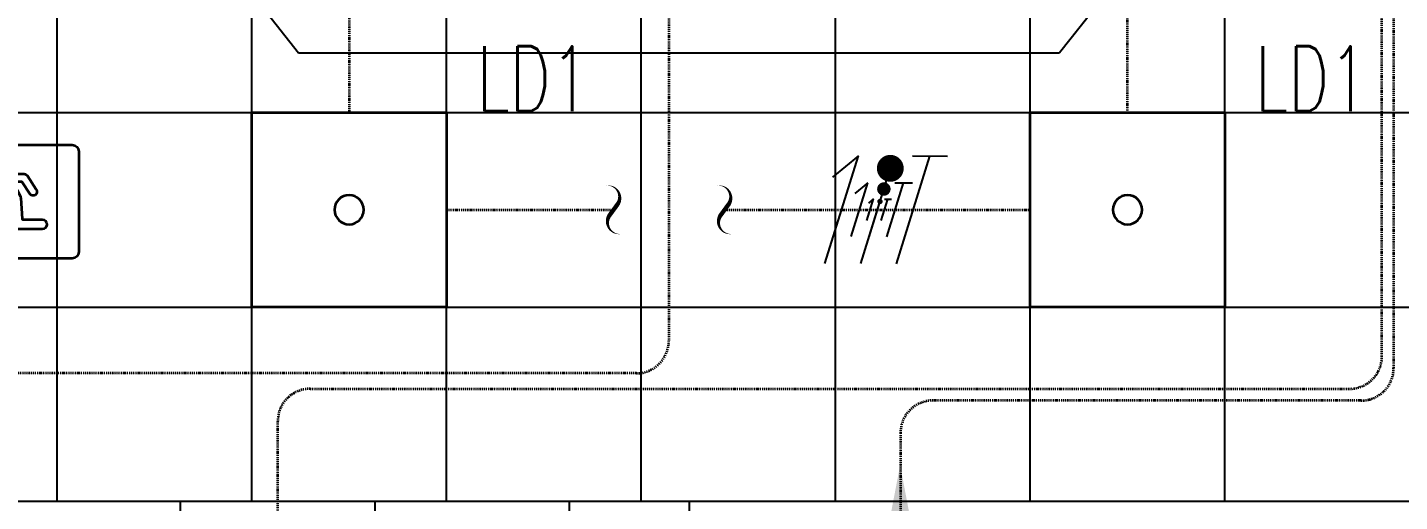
# Model space of a CAD drawing. Extents: x -12260 to 57327, y -29287 to 19916.
# Drawn here: x 3344 to 7575, y -2710 to -1248 of the extents above; entities that cross this region are included whole.
import ezdxf
from ezdxf.enums import TextEntityAlignment as Align

# ---------------------------------------------------------------- set-up
doc = ezdxf.new("R2010")
doc.units = 0
doc.header["$LTSCALE"] = 0.25
doc.linetypes.add('DASHDOT', pattern=[25.4, 12.7, -6.35, 0, -6.35])
doc.layers.add('01-First Floor$0$FALSE CEILING', color=251, linetype='Continuous')
doc.layers.add('E-LIGHTING CONDUIT', color=6, linetype='Continuous')
for name, color, linetype, lineweight in [('01-First Floor$0$LOADING', 253, 'Continuous', 5), ('01-First Floor$0$Walls', 251, 'Continuous', 5), ('E-LITE-CIRC-NUMB', 6, 'Continuous', 25), ('E-LITE-CLNG', 150, 'Continuous', 35), ('E-LITE-CLNG-CNDT', 6, 'DASHDOT', 35), ('E-LITE-CLNG-CNDT @ 100', 6, 'DASHDOT', 35), ('E-LITE-CTRL', 6, 'Continuous', 25), ('E-LITE-EXIT-CLNG @ 100', 3, 'Continuous', 35), ('E-LITE-EXIT-CTRL', 6, 'Continuous', 25), ('E-LITE-EXIT-IDEN', 6, 'Continuous', 25), ('E-LITE-IDEN', 6, 'Continuous', 25), ('E-POWR-WIRE', 6, 'Continuous', 25), ('E-POWR-WIRE @ 100', 6, 'Continuous', 25), ('E-POWR-WIRE @ 20', 6, 'Continuous', 25), ('E-POWR-WIRE @ 50', 6, 'Continuous', 25)]:
    doc.layers.add(name, color=color, linetype=linetype, lineweight=lineweight)
doc.styles.add('DC_SIMPLEX', font='SIMPLEX.shx', dxfattribs={"width": 0.7})

# ---------------------------------------------------------------- blocks, each defined once
blk = doc.blocks.new('01-First Floor')
at = {"layer": '01-First Floor$0$FALSE CEILING', "linetype": 'Continuous'}
for p, q in [((4636, -2710), (4636, 2686.9)), ((5236, -2710), (5236, 2686.9)), ((5836, -2710), (5836, 2686.9)), ((6436, -2710), (6436, 2686.9)), ((7036, -2710), (7036, 2686.9)), ((3436, -2710), (3436, 1086.9)), ((4036, -2710), (4036, 1086.9)), ((1636, -1510), (8296.4, -1510)), ((1636, -2110), (8296.4, -2110)), ((3815.9, -12827.2), (3815.9, -2710)), ((4415.9, -12827.2), (4415.9, -2710)), ((5015.9, -12827.2), (5015.9, -2710))]:
    blk.add_line(p, q, dxfattribs=at)
at = {"layer": '01-First Floor$0$FALSE CEILING'}
for p, q in [((3548.4, -524.2, -0.1), (4180.2, -1326.1, -0.1)), ((7158.4, -524.2, -0.1), (6526.6, -1326.1, -0.1)), ((4180.2, -1326.1, -0.1), (6526.6, -1326.1, -0.1))]:
    blk.add_line(p, q, dxfattribs=at)
blk.add_lwpolyline([(1636, 1086.9), (4398.4, 1086.9), (4398.4, 2686.9), (8296.4, 2686.9), (8296.4, 260), (8296.4, -2710), (1636, -2710), (1636, 1086.9)], dxfattribs=at)
blk.add_lwpolyline([(5386, -2710), (-1584, -2710), (-1584.1, -12827.2), (5385.9, -12827.2)], close=True, dxfattribs=at)
at = {"layer": '01-First Floor$0$LOADING'}
for p, q in [((3548.4, -524.2, -0.1), (4180.2, -1326.1, -0.1)), ((7158.4, -524.2, -0.1), (6526.6, -1326.1, -0.1)), ((4180.2, -1326.1, -0.1), (6526.6, -1326.1, -0.1))]:
    blk.add_line(p, q, dxfattribs=at)
at = {"layer": '01-First Floor$0$Walls'}
for p, q in [((5386, -6060), (5386, -2710)), ((5386, -2710), (14376, -2710))]:
    blk.add_line(p, q, dxfattribs=at)
blk = doc.blocks.new('*U26')
at = {"color": 9}
for p, q in [((-0.603, -0.975), (-2.447, -0.975)), ((-0.603, -1.375), (-0.603, -0.975)), ((-2.447, -1.375), (-0.603, -1.375)), ((-0.603, -2.121), (-2.447, -2.121)), ((-2.447, -2.521), (-0.603, -2.521)), ((-0.603, -2.521), (-0.603, -2.121))]:
    blk.add_line(p, q, dxfattribs=at)
blk.add_lwpolyline([(3.8, -3.5), (-3.8, -3.5, -0.414214), (-4, -3.3), (-4, -0.2, -0.414214), (-3.8, 0), (3.8, 0, -0.414214), (4, -0.2), (4, -3.3, -0.414214)], format="xyb", close=True)
for points in [[(-2.447, -0.975), (-2.447, -0.738), (-3.021, -1.175), (-2.447, -1.612), (-2.447, -1.375)], [(-2.447, -2.121), (-2.447, -1.884), (-3.021, -2.321), (-2.447, -2.758), (-2.447, -2.521)]]:
    blk.add_lwpolyline(points, dxfattribs=at)
blk.add_lwpolyline([(2.489, -1.509), (2.259, -1.15, 0.255575), (2.236, -1.137), (2.012, -1.137, 0.558794), (1.989, -1.176), (2.2, -1.596, -0.100171), (2.213, -1.642), (2.257, -2.278, 0.394397), (2.283, -2.303), (2.874, -2.303, -1), (2.874, -2.598), (2.108, -2.598, -0.394397), (1.975, -2.473), (1.936, -1.897, 0.766279), (1.885, -1.887), (1.278, -3.118, -1), (1.014, -2.988), (1.63, -1.738, 0.235619), (1.63, -1.714), (1.437, -1.332, 0.5506), (1.392, -1.327), (1.206, -1.567, -0.231482), (1.111, -1.613), (0.667, -1.613, -1), (0.667, -1.372), (1.039, -1.372, 0.231482), (1.06, -1.362), (1.345, -0.996, -0.231482), (1.547, -0.897), (2.316, -0.897, -0.255575), (2.418, -0.952), (2.691, -1.379, -1)], format="xyb", close=True, dxfattribs=at)
blk.add_circle((1.481, -0.557), 0.257, dxfattribs=at)
at = {"layer": 'E-LITE-EXIT-CTRL', "style": 'DC_SIMPLEX', "width": 0.7, "flags": 8}
blk.add_attdef('CONTROL', (4.5, -6), '', height=2, rotation=360, dxfattribs=at)
at = {"layer": 'E-LITE-EXIT-IDEN', "style": 'DC_SIMPLEX', "width": 0.7, "flags": 8}
blk.add_attdef('TYPE', (4.5, 0.5), '', height=2, rotation=360, dxfattribs=at)
blk = doc.blocks.new('CD-CUT')
at = {"linetype": 'Continuous'}
blk.add_lwpolyline([(-30.4, 100, 0, 1.75, 0), (-13.9, 97.3, 1.75, 17.5, -0.545095), (15.4, 21.1, 17.5, 17.5, 0), (-15.4, -21.1, 17.5, 1.75, 0.545095), (13.9, -97.3, 1.75, 0, 0), (30.4, -100, 0, 0, 0)], format="xyseb", dxfattribs=at)
blk = doc.blocks.new('*U18')
blk.add_hatch(color=256).paths.add_polyline_path([(-0.287, 0), (0, -1.5), (0.287, 0)])
blk = doc.blocks.new('*U25')
blk.add_lwpolyline([(-300, 300), (-300, -300), (300, -300), (300, 300)], close=True)
blk.add_circle((0, 0), 45)
at = {"layer": 'E-LITE-CIRC-NUMB', "style": 'DC_SIMPLEX', "width": 0.7, "flags": 8}
blk.add_attdef('CIRCUIT', text='', height=200, rotation=0, dxfattribs=at).set_placement((-473.9, 300), align=Align.RIGHT)
at = {"layer": 'E-LITE-CTRL', "style": 'DC_SIMPLEX', "width": 0.7, "flags": 8}
blk.add_attdef('CONTROL', (1118.9, -935), '', height=200, rotation=360, dxfattribs=at)
at = {"layer": 'E-LITE-IDEN', "style": 'DC_SIMPLEX', "width": 0.7, "flags": 8}
blk.add_attdef('TYPE', (460.4, 457.6), '', height=200, rotation=360, dxfattribs=at)
blk = doc.blocks.new('*U40')
for p, q in [((-1.617, -1.658), (-0.587, 1.663)), ((-0.587, 1.663), (-1.389, 1.004)), ((-0.515, -1.66), (0.515, 1.66)), ((0.587, -1.663), (1.617, 1.658)), ((1.078, 1.659), (2.157, 1.657))]:
    blk.add_line(p, q)
at = {"const_width": 0.414}
blk.add_lwpolyline([(0.19, 1.278, 1), (0.604, 1.277, 1)], format="xyb", close=True, dxfattribs=at)
blk = doc.blocks.new('*U543')
at = {"layer": 'E-POWR-WIRE @ 100', "xscale": 100, "yscale": 100, "zscale": 100}
blk.add_blockref('*U40', (5964.9, -1810), dxfattribs=at)
at = {"layer": 'E-POWR-WIRE @ 20', "xscale": 20, "yscale": 20, "zscale": 20}
blk.add_blockref('*U40', (5964.9, -1810), dxfattribs=at)
at = {"layer": 'E-POWR-WIRE @ 50', "xscale": 50, "yscale": 50, "zscale": 50}
blk.add_blockref('*U40', (5964.9, -1810), dxfattribs=at)

msp = doc.modelspace()

# ---------------------------------------------------------------- linework, layer by layer
at = {"layer": 'E-LITE-CLNG-CNDT', "elevation": 0}
for points in [[(4116, -3827.2), (4116, -2462.2, -0.414214), (4216, -2362.2), (7420.4, -2362.2, 0.414214), (7520.4, -2262.2), (7520.4, 2768.9)], [(7556.6, 2768.9), (7556.6, -2298.4, -0.414214), (7456.6, -2398.4), (6136, -2398.4, 0.414214), (6036, -2498.4), (6036, -3560)]]:
    msp.add_lwpolyline(points, format="xyb", dxfattribs=at)
at = {"layer": 'E-LITE-CLNG-CNDT', "color": 1, "elevation": 0}
msp.add_lwpolyline([(5321.6, -168.4), (5321.6, -2214.4, -0.414214), (5221.6, -2314.4), (3302.8, -2314.4, -0.414214), (3227.8, -2239.4), (3227.8, -2152.9, 0.161846), (3212.9, -2108), (3102.3, -1960)], format="xyb", dxfattribs=at)
at = {"layer": 'E-LITE-CLNG-CNDT'}
for points in [[(4336, -310), (4336, -1510)], [(6736, -1510), (6736, -310)], [(4636, -1810), (5151.4, -1810)], [(5493.8, -1810), (6436, -1810)]]:
    msp.add_lwpolyline(points, dxfattribs=at)

# ---------------------------------------------------------------- block references
at = {"layer": 'E-LIGHTING CONDUIT', "xscale": 0.762, "yscale": 0.762, "zscale": 0.762, "rotation": 180}
for p in [(5151.4, -1810), (5493.8, -1810)]:
    msp.add_blockref('CD-CUT', p, dxfattribs=at)
at = {"layer": 'E-LITE-CLNG'}
ref = msp.add_blockref('*U25', (4336, -1810), dxfattribs=dict(at, xscale=-1))
ref.add_attrib('TYPE', 'LD1', (4729.5, -1505.5), dxfattribs={"layer": 'E-LITE-IDEN', "height": 200, "rotation": 0, "style": 'DC_SIMPLEX', "width": 0.7, "flags": 8})
ref = msp.add_blockref('*U25', (6736, -1810), dxfattribs=dict(at, xscale=-1))
ref.add_attrib('TYPE', 'LD1', (7129.5, -1505.5), dxfattribs={"layer": 'E-LITE-IDEN', "height": 200, "rotation": 0, "style": 'DC_SIMPLEX', "width": 0.7, "flags": 8})
at = {"layer": 'E-LITE-CLNG-CNDT'}
msp.add_blockref('01-First Floor', (0, 0), dxfattribs=at)
at = {"layer": 'E-LITE-CLNG-CNDT @ 100', "xscale": 100, "yscale": 100, "zscale": 100, "rotation": 180}
msp.add_blockref('*U18', (6034.9, -2747.9, 0), dxfattribs=at)
at = {"layer": 'E-LITE-EXIT-CLNG @ 100', "xscale": 100, "yscale": 100, "zscale": 100}
msp.add_blockref('*U26', (3102.3, -1610, 0), dxfattribs=at)
at = {"layer": 'E-POWR-WIRE'}
msp.add_blockref('*U543', (0, 0), dxfattribs=at)

doc.saveas('drawing.dxf')
